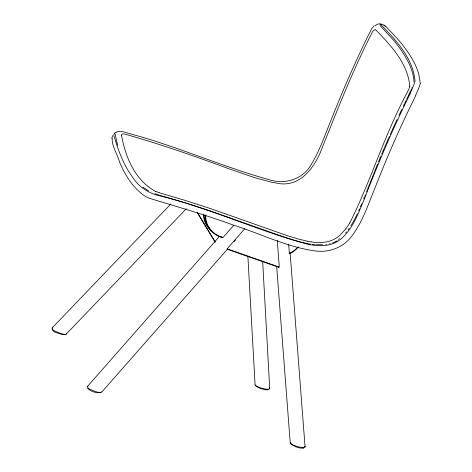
<?xml version="1.0" encoding="UTF-8"?>
<svg xmlns="http://www.w3.org/2000/svg" width="472" height="472" viewBox="0 0 472 472"><rect width="100%" height="100%" fill="white"/><g stroke="black" fill="none" stroke-linecap="round" stroke-linejoin="round"><path stroke-width="0.71" d="M420.304 83.668L420.281 83.975M247.871 256.072L255.098 384.94M255.659 385.364L255.759 385.712M205.78 215.486C205.19 225.805 213.202 235.162 223.085 237.445L233.728 225.345M205.243 214.949C204.742 222.176 208.317 229.427 214.164 233.658A25.382 24.149 -41.2 0 0 220.318 236.885L222.3 237.575A7.056 1.074 21.7 0 1 220.819 236.69M413.956 82.152L413.661 77.674M415.03 81.45L414.976 81.827M52.616 327.934C49.973 330.188 59.372 332.654 60.853 333.48A8.083 1.799 21.6 0 0 63.602 334.182A7.31 1.628 21.6 0 0 66.404 333.958L66.346 333.663M111.758 138.325L112.767 135.547M369.647 183.98L367.552 189.296M369.912 183.313L372.013 177.991M372.278 177.33L373.334 174.669M366.496 191.957L367.287 189.962M364.909 195.945L365.304 194.948M373.6 174.003L374.39 172.014M374.662 171.348L377.606 164.055M364.508 196.936L363.7 198.93M87.668 388.202C90.264 391.559 96.447 393.3 100.583 392.474M378.42 162.067L380.886 156.114M361.664 203.892L360.413 206.86M220.572 236.614L220.324 236.891M381.712 154.132L382.273 152.816M382.55 152.155L384.232 148.196M384.509 147.541L385.642 144.91M385.931 144.249L388.509 138.337M359.558 208.836L358.69 210.801M388.798 137.682L389.376 136.373M390.25 134.408L390.84 133.098M391.129 132.443L391.719 131.133M392.014 130.478L395.53 122.744M395.825 122.112L396.999 119.575M357.115 214.223L357.345 213.739M399.07 115.138L401.755 109.445M356.655 215.197L356.885 214.713M403.265 106.288L404.474 103.763M404.775 103.132L405.997 100.613M410.546 93.013L410.192 93.739M415.844 95.379L415.62 95.851M410.138 92.14L409.938 92.553M406.61 99.356L408.439 95.604M356.183 216.17L356.419 215.686M407.814 91.397L407.914 91.202A4.814 0.572 -64.3 0 0 409.838 86.158A10.856 1.322 -63.5 0 0 409.832 86.057L409.796 86.128M408.894 94.677L408.54 95.397M415.419 96.258C401.141 125.098 388.049 154.527 376.367 184.511C368.974 202.022 363.428 220.802 351.764 236.124C343.699 247.21 329.592 252.673 316.134 251.045C287.183 247.375 260.65 233.61 233.068 225.002C205.975 215.025 178.227 207.072 150.633 198.653C145.046 197.125 140.632 193.03 136.573 189.107C128.945 181.254 123.575 171.525 119.333 161.512C117.386 153.966 111.581 146.06 112.206 138.184M407.719 91.592C384.763 133.712 371.234 180.097 349.852 222.861M409.832 92.76L409.454 93.539M409.348 93.745L408.994 94.465M410.003 94.129C393.129 127.983 378.349 162.834 364.726 198.104C358.466 212.831 353.05 229.121 340.223 239.552C330.742 247.015 317.786 246.573 306.635 243.947C257.883 230.666 211.757 209.031 162.704 196.529M355.941 216.654L355.215 218.099M219.633 236.195L87.308 386.627C87.751 389.105 91.828 389.766 93.804 390.928C95.775 391.276 100.518 393.984 101.515 391.772M354.973 218.577L352.908 222.395M352.36 223.344L352.637 222.873M352.077 223.822L351.793 224.294A66.9 62.835 -31.2 0 1 350.826 225.828M303.732 448.034L303.803 447.721M52.339 329.686C53.46 332.412 57.796 332.913 60.375 333.964A7.281 1.664 18.8 0 0 62.475 334.418L62.853 334.477A6.301 1.44 18.8 0 0 65.219 334.365M345.858 228.832L340.064 235.144A29.27 27.5 -31.1 0 1 336.088 238.118C328.718 242.814 319.514 243.245 311.125 241.865M345.646 232.891L346.472 231.917M374.054 25.854L372.078 28.119L368.821 34.314C352.431 67.478 338.141 101.604 324.754 136.072C320.96 145.276 317.261 154.586 312.039 163.1C303.944 178.977 285.495 185.03 268.987 179.655C222.412 166.693 178.056 146.727 131.334 134.113C126.62 133.01 121.805 130.49 116.861 131.8M227.74 248.874L101.586 392.303M234.047 241.705L235.504 240.047M244.702 228.808L227.103 248.815L279.318 267.081L277.265 240.454M51.873 328.246L170.829 204.004M66.304 334.058L186.251 208.772M87.308 386.627L88.004 386.426M303.638 448.117C299.248 448.595 294.422 446.695 291.017 443.993M332.63 243.027L337.167 240.832M329.704 243.487L330.335 243.298M326.512 244.236L325.863 244.348M116.909 132.178C113.705 132.042 113.209 135.358 114.519 137.553C118.726 151.789 124.13 166.008 133.133 177.962C139.771 188.068 150.338 194.204 162.008 196.328M322.6 244.738L316.305 244.756M315.284 244.685L312.24 244.354M307.278 243.54L296.917 241.033L285.501 237.528L210.624 211.061L185.39 202.895L159.99 195.343M307.195 241.168L298.174 238.985L286.799 235.522L211.037 208.76L185.921 200.641L160.539 193.095M159.984 192.936L159.683 192.841M159.176 195.101L155.2 193.75A6.997 0.484 16.2 0 1 155.028 193.638M380.574 23.818L384.715 25.364M159.536 192.8L155.701 191.467A6.826 0.472 16.2 0 0 155.848 191.502M379.936 23.954L380.951 24.674M155.536 191.378L154.845 190.995M154.403 190.741C134.579 179.384 125.387 156.651 121.499 135.252M385.152 25.907L385.577 26.226M142.892 187.107L148.479 190.847M211.173 230.607C206.541 226.713 203.627 220.849 203.45 214.795M380.987 24.715C396.037 40.279 413.041 58.215 415.036 81.054M375.824 29.978L375.859 30.013A10.225 4.549 -68.2 0 0 375.671 29.86A5.009 2.224 -68.6 0 0 375.387 29.683C372.207 29.783 371.759 34.232 370.249 36.255C352.13 72.127 337.533 109.569 322.559 146.81C315.544 166.622 299.968 188.906 275.902 182.953A87.078 81.798 -31.1 0 1 271.713 182.245L254.774 177.714L229.103 168.846C195.042 156.279 160.734 144.273 125.788 134.384C124.543 134.018 121.345 133.192 121.51 135.293M380.048 25.494L394.332 41.052L400.12 48.598C406.156 57.295 411.578 66.764 413.59 77.278M376.184 30.338C391.229 45.825 407.79 63.525 409.79 86.069M385.659 26.308L397.111 38.397A549.526 125.481 18.8 0 1 418.776 74.187L420.304 83.568M269.323 387.801L269.589 388.143M209.403 228.236L208.677 227.404M208.335 226.979L205.131 221.285L203.827 214.595M290.357 443.22L293.566 445.255L298.947 446.996L303.756 447.574L304.871 447.285L304.953 446.601M197.325 212.341L215.079 241.682M197.296 212.683L215.167 242.23M117.658 145.417L115.056 133.682M288.657 244.154L289.395 253.446M290.138 253.057L305.065 446.89M276.657 266.42L290.245 442.919M262.656 261.228L269.707 388.539M349.817 222.843A65.832 61.814 -31.3 0 1 345.846 228.82M311.113 241.912A87.762 82.523 -31.6 0 1 307.183 241.21M411.991 87.473A4.655 0.549 -64.4 0 1 411.914 87.88M411.613 88.83A4.655 0.549 -64.4 0 1 410.15 92.182M349.268 228.188A66.9 62.835 -31.2 0 1 348.029 229.917M339.574 238.578A30.886 29.022 -31.2 0 1 338.524 239.328M310.564 244.148A87.114 81.892 -31.4 0 1 307.272 243.564M290.858 443.945A6.425 1.469 18.8 0 1 290.911 443.491M304.747 446.288A7.605 1.764 16.2 0 1 305.059 446.618M290.221 443.184A7.375 1.711 16.2 0 1 290.51 442.459M255.606 385.671A6.425 1.469 18.8 0 0 263.14 389.199A6.691 1.528 18.8 0 0 268.332 389.66M269.695 388.167A7.605 1.87 16.4 0 1 263.618 388.686A7.375 1.817 16.4 0 1 254.968 384.91M277.589 266.468A6.885 1.446 22.7 0 0 278.852 267.317L227.056 249.198A7.186 1.51 22.7 0 0 227.746 248.838M289.666 253.022A7.151 2.165 -26.4 0 1 289.07 253.794M298.44 246.838A23.045 21.93 -41.2 0 1 289.649 253.647M297.844 247.074A22.632 21.535 -41.2 0 1 289.389 253.434M163.554 196.836A33.978 0.637 16.2 0 1 162.787 196.617M414.617 82.517A11.871 1.05 -64.7 0 1 410.386 92.777M375.033 25.954A11.871 5.31 -67.6 0 1 379.895 24.066M419.968 84.571A11.924 1.056 -64.7 0 1 415.667 95.155M383.883 25.665A11.924 5.334 -67.5 0 1 385.105 26.007"/></g></svg>
